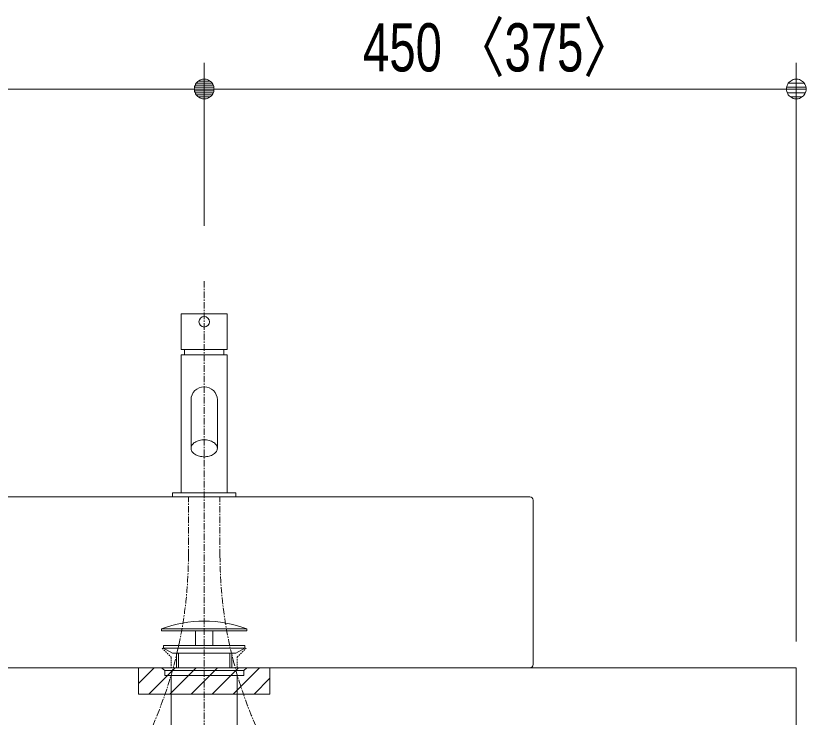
# Model space of a CAD drawing. Units: millimetres, scale not verified. Extents: x -6062 to 6062, y -3045 to 3045.
# Drawn here: x -2311 to -1710, y -1368 to -834 of the extents above; entities that cross this region are included whole.
import ezdxf
from ezdxf.enums import TextEntityAlignment as Align

# ---------------------------------------------------------------- set-up
doc = ezdxf.new("R2010")
doc.units = ezdxf.units.MM
doc.header["$LTSCALE"] = 20
doc.linetypes.add('CHAIN1', pattern=[8, 5, -1, 1, -1])
doc.linetypes.add('DASHED1', pattern=[1.8, 1.2, -0.6])
for name, color, linetype, lineweight in [('0-2_0', 7, 'Continuous', 9), ('0-3_2寸法-1', 7, 'Continuous', 9), ('0-6_5ボウル・キャビネット', 7, 'Continuous', 9), ('0-7_4給排水', 7, 'Continuous', 9)]:
    doc.layers.add(name, color=color, linetype=linetype, lineweight=lineweight)
doc.styles.add('ＭＳ Ｐゴシック', font='')
doc.styles.get('ＭＳ Ｐゴシック').set_extended_font_data('MS PGothic')

# ---------------------------------------------------------------- blocks, each defined once
blk = doc.blocks.new('_Dot')
at = {"layer": '0-2_0'}
for p, q in [((-10, 0), (-20, 0)), ((9.78, 2), (-9.78, 2)), ((7.99, 6), (-7.99, 6)), ((9.16, -3.98), (-9.16, -3.98)), ((6, -7.98), (-6, -7.98))]:
    blk.add_line(p, q, dxfattribs=at)
for points in [[(10, 0), (9.92, 1.25), (9.69, 2.49), (9.3, 3.68), (8.76, 4.82), (8.09, 5.88), (7.29, 6.85), (6.37, 7.71), (5.36, 8.44), (4.26, 9.05), (3.09, 9.51), (1.87, 9.82), (0.63, 9.98), (-0.63, 9.98), (-1.87, 9.82), (-3.09, 9.51), (-4.26, 9.05), (-5.36, 8.44), (-6.37, 7.71), (-7.29, 6.85), (-8.09, 5.88), (-8.76, 4.82), (-9.3, 3.68), (-9.69, 2.49), (-9.92, 1.25), (-10, 0), (0, 0)], [(-10, 0), (-9.92, -1.25), (-9.69, -2.49), (-9.3, -3.68), (-8.76, -4.82), (-8.09, -5.88), (-7.29, -6.85), (-6.37, -7.71), (-5.36, -8.44), (-4.26, -9.05), (-3.09, -9.51), (-1.87, -9.82), (-0.63, -9.98), (0.63, -9.98), (1.87, -9.82), (3.09, -9.51), (4.26, -9.05), (5.36, -8.44), (6.37, -7.71), (7.29, -6.85), (8.09, -5.88), (8.76, -4.82), (9.3, -3.68), (9.69, -2.49), (9.92, -1.25), (10, 0), (0, 0)]]:
    blk.add_lwpolyline(points, close=True, dxfattribs=at)
blk = doc.blocks.new('グループ-11')
at = {"layer": '0-7_4給排水', "linetype": 'CHAIN1'}
blk.add_line((-7600, -41300), (-7600, -20720), dxfattribs=at)
at = {"layer": '0-7_4給排水'}
for p, q in [((-8020, -26380), (-8020, -26600)), ((-7990, -26380), (-7990, -26600)), ((-7210, -26380), (-7210, -26600)), ((-7180, -26380), (-7180, -26600))]:
    blk.add_line(p, q, dxfattribs=at)
for points in [[(-8250, -26010), (-6950, -26010), (-6950, -26040), (-8250, -26040)], [(-7730, -26040), (-7470, -26040), (-7470, -26260), (-7730, -26260)], [(-8220, -26260), (-6980, -26260), (-6980, -26300), (-8220, -26300)], [(-8080, -26380), (-8220, -26300), (-6980, -26300), (-7120, -26380)], [(-8200, -26640), (-8250, -26600), (-6950, -26600), (-7000, -26640)], [(-8200, -26640), (-7000, -26640), (-7000, -26720), (-8200, -26720)], [(-8100, -26720), (-7100, -26720), (-7100, -27800), (-8100, -27800)]]:
    blk.add_lwpolyline(points, close=True, dxfattribs=at)
blk.add_arc((-7600, -27710.4), 1820.4, 69.08018, 110.91982, dxfattribs=at)
blk = doc.blocks.new('グループ-17')
at = {"layer": '0-6_5ボウル・キャビネット'}
for p, q in [((-12550, -24000), (-2650, -24000)), ((-12600, -26550), (-12600, -24050)), ((-2600, -24050), (-2600, -26550)), ((-2650, -26600), (-12550, -26600))]:
    blk.add_line(p, q, dxfattribs=at)
at = {"layer": '0-6_5ボウル・キャビネット', "linetype": 'DASHED1'}
blk.add_lwpolyline([(-8240, -26300), (-8100, -26440), (-8100, -26600), (-7100, -26600), (-7100, -26440), (-6960, -26300)], dxfattribs=at)
at = {"layer": '0-6_5ボウル・キャビネット'}
for centre, start, end in [((-12550, -24050), 90, 180), ((-2650, -24050), 0, 90), ((-12550, -26550), 180, 270), ((-2650, -26550), 270, 0)]:
    blk.add_arc(centre, 50, start, end, dxfattribs=at)
blk = doc.blocks.new('グループ-22')
at = {"layer": '0-7_4給排水'}
for p, q in [((-7900, -21760), (-7900, -21840)), ((-7300, -21760), (-7300, -21840))]:
    blk.add_line(p, q, dxfattribs=at)
at = {"layer": '0-7_4給排水', "linetype": 'CHAIN1'}
for p, q in [((-8624.1, -28078.2), (-8315.9, -27321.8)), ((-6575.9, -28078.2), (-6884.1, -27321.8))]:
    blk.add_line(p, q, dxfattribs=at)
at = {"layer": '0-7_4給排水'}
for points in [[(-7250, -21220), (-7950, -21220), (-7950, -21760), (-7250, -21760)], [(-8080, -23940), (-8080, -24000), (-7120, -24000), (-7120, -23940)]]:
    blk.add_lwpolyline(points, close=True, dxfattribs=at)
for points in [[(-7250, -23940), (-7250, -21840), (-7950, -21840), (-7950, -23940)], [(-7800, -22527.8), (-7800, -23263.4), (-7799.2, -23275), (-7796.7, -23286.8), (-7792.3, -23298.8), (-7786, -23310.7), (-7777.7, -23322.5), (-7767.4, -23333.8), (-7755.3, -23344.5), (-7741.4, -23354.3), (-7726.1, -23363.2), (-7709.4, -23371), (-7691.9, -23377.6), (-7673.6, -23383), (-7655, -23387), (-7636.4, -23389.8), (-7618, -23391.5), (-7600, -23392), (-7582, -23391.5), (-7563.6, -23389.8), (-7545, -23387), (-7526.4, -23383), (-7508.1, -23377.6), (-7490.6, -23371), (-7473.9, -23363.2), (-7458.6, -23354.3), (-7444.7, -23344.5), (-7432.6, -23333.8), (-7422.3, -23322.5), (-7414, -23310.7), (-7407.7, -23298.8), (-7403.3, -23286.8), (-7400.8, -23275), (-7400, -23263.4), (-7400, -22528)], [(-7400, -23263.4), (-7400.8, -23251.9), (-7403.3, -23240), (-7407.7, -23228), (-7414, -23216.1), (-7422.3, -23204.4), (-7432.6, -23193.1), (-7444.7, -23182.4), (-7458.6, -23172.5), (-7473.9, -23163.6), (-7490.6, -23155.8), (-7508.1, -23149.2), (-7526.4, -23143.9), (-7545, -23139.8), (-7563.6, -23137), (-7582, -23135.4), (-7600, -23134.9), (-7618, -23135.4), (-7636.4, -23137), (-7655, -23139.8), (-7673.6, -23143.9), (-7691.9, -23149.2), (-7709.4, -23155.8), (-7726.1, -23163.6), (-7741.4, -23172.5), (-7755.3, -23182.4), (-7767.4, -23193.1), (-7777.7, -23204.4), (-7786, -23216.1), (-7792.3, -23228), (-7796.7, -23240), (-7799.2, -23251.9), (-7800, -23263.4)]]:
    blk.add_lwpolyline(points, dxfattribs=at)
at = {"layer": '0-7_4給排水', "linetype": 'CHAIN1'}
for points in [[(-7840, -24893), (-7840, -24721), (-7840, -24000)], [(-7360, -24893), (-7360, -24721), (-7360, -24000)]]:
    blk.add_lwpolyline(points, dxfattribs=at)
at = {"layer": '0-7_4給排水'}
blk.add_circle((-7600, -21340), 80, dxfattribs=at)
for start, end in [(90, 180), (0, 90)]:
    blk.add_arc((-7600, -22528), 200, start, end, dxfattribs=at)
at = {"layer": '0-7_4給排水', "linetype": 'CHAIN1'}
for centre, start, end in [((-14276.1, -24893), 337.82852, 0), ((-923.9, -24893), 180, 202.17148)]:
    blk.add_arc(centre, 6436.1, start, end, dxfattribs=at)
blk = doc.blocks.new('グループ-29')
at = {"layer": '0-6_5ボウル・キャビネット'}
blk.add_lwpolyline([(-16600, -26600), (1400, -26600), (1400, -27600), (-16600, -27600)], close=True, dxfattribs=at)
blk = doc.blocks.new('グループ-35')
at = {"layer": '0-6_5ボウル・キャビネット'}
blk.add_blockref('グループ-29', (0, 0), dxfattribs=at)
blk = doc.blocks.new('グループ-36')
at = {"layer": '0-6_5ボウル・キャビネット'}
blk.add_blockref('グループ-35', (0, 0), dxfattribs=at)

msp = doc.modelspace()

# ---------------------------------------------------------------- linework, layer by layer
at = {"layer": '0-3_2寸法-1'}
for p, q in [((-2167.5, -994), (-2167.5, -870)), ((-2167.5, -994), (-2167.5, -870)), ((-1717.5, -1310), (-1717.5, -870)), ((-2602.49, -890), (-2182.51, -890)), ((-1732.51, -890), (-2152.49, -890))]:
    msp.add_line(p, q, dxfattribs=at)
at = {"layer": '0-6_5ボウル・キャビネット'}
for p, q in [((-2217.5, -1342), (-2205.5, -1330)), ((-2209.5, -1350), (-2189.5, -1330)), ((-2193.5, -1350), (-2173.5, -1330)), ((-2177.5, -1350), (-2157.5, -1330)), ((-2161.5, -1350), (-2141.5, -1330)), ((-2145.5, -1350), (-2125.5, -1330)), ((-2129.5, -1350), (-2117.5, -1338))]:
    msp.add_line(p, q, dxfattribs=at)
msp.add_lwpolyline([(-2217.5, -1350), (-2217.5, -1330), (-2117.5, -1330), (-2117.5, -1350)], close=True, dxfattribs=at)
at = {"layer": '0-6_5ボウル・キャビネット', "linetype": 'DASHED1'}
msp.add_lwpolyline([(-2217.5, -1350), (-2217.5, -1330), (-2117.5, -1330), (-2117.5, -1350)], close=True, dxfattribs=at)

# ---------------------------------------------------------------- block references
at = {"layer": '0-3_2寸法-1', "xscale": 0.7503418, "yscale": 0.7503418}
for p in [(-2167.5, -890), (-1717.5, -890)]:
    msp.add_blockref('_Dot', p, dxfattribs=at)
at = {"layer": '0-3_2寸法-1', "xscale": 0.7503418, "yscale": 0.7503418, "rotation": 180}
msp.add_blockref('_Dot', (-2167.5, -890), dxfattribs=at)
at = {"layer": '0-6_5ボウル・キャビネット', "xscale": 0.05, "yscale": 0.05}
for name in ['グループ-17', 'グループ-36']:
    msp.add_blockref(name, (-1787.5, 0), dxfattribs=at)
at = {"layer": '0-7_4給排水', "xscale": 0.05, "yscale": 0.05}
for name in ['グループ-11', 'グループ-22']:
    msp.add_blockref(name, (-1787.5, 0), dxfattribs=at)

# ---------------------------------------------------------------- texts
at = {"layer": '0-3_2寸法-1', "style": 'ＭＳ Ｐゴシック', "width": 0.75}
msp.add_text('450 〈375〉', height=36.66, dxfattribs=at).set_placement((-2046.82, -887.65), align=Align.BOTTOM_LEFT)

doc.saveas('drawing.dxf')
